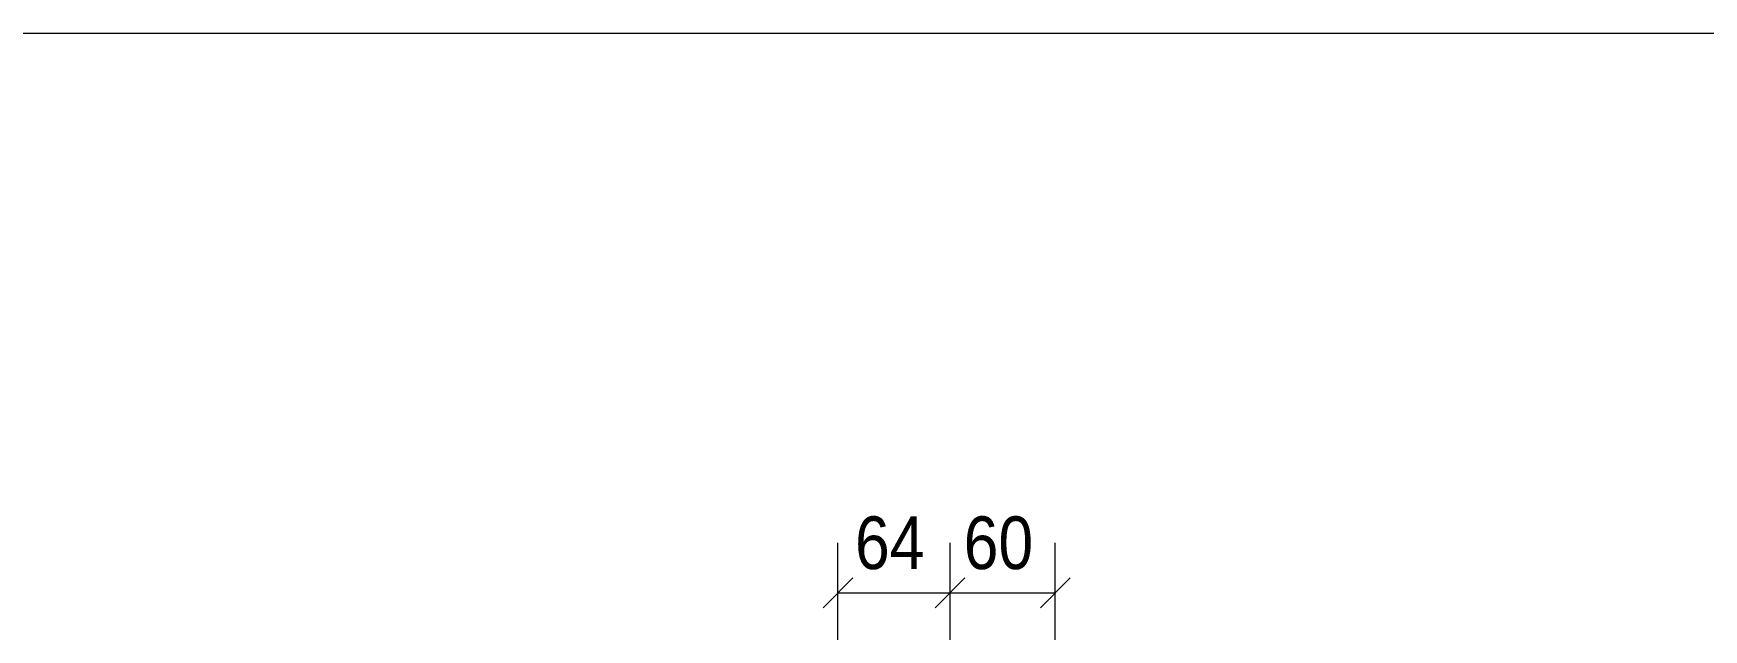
# Model space of a CAD drawing. Header units: millimetres. Extents: x 2 to 579, y 1 to 405.
# Drawn here: x 58.4 to 153.7, y 371 to 405 of the extents above; entities that cross this region are included whole.
import ezdxf

# ---------------------------------------------------------------- set-up
doc = ezdxf.new("R2010")
doc.units = ezdxf.units.MM
doc.linetypes.add('XKITLINE00', pattern=[0])
doc.layers.add('Dimensions', color=7, linetype='Continuous', lineweight=0)
doc.layers.add('DrawingSheet', color=5, linetype='Continuous', lineweight=0)
doc.styles.add('ARIAL', font='ARIAL.TTF')

# ---------------------------------------------------------------- blocks, each defined once
blk = doc.blocks.new('*A69')
at = {"layer": 'DrawingSheet', "color": 5, "linetype": 'XKITLINE00', "lineweight": 0}
blk.add_line((579, 405), (5, 405), dxfattribs=at)
blk = doc.blocks.new('*A152')
at = {"layer": 'Dimensions', "color": 7, "linetype": 'XKITLINE00', "lineweight": 0}
for p, q in [((104.28, 361.954), (104.28, 375.981)), ((110.68, 352.211), (110.68, 375.981)), ((105.129, 373.979), (103.432, 372.282)), ((111.529, 373.979), (109.832, 372.282)), ((104.28, 373.131), (110.68, 373.131))]:
    blk.add_line(p, q, dxfattribs=at)
at = {"layer": 'Dimensions', "color": 3}
for p in [(104.28, 373.131), (110.68, 373.131)]:
    blk.add_point(p, dxfattribs=at)
at = {"layer": 'Dimensions', "color": 3, "style": 'ARIAL', "width": 0.85}
blk.add_text('64', height=3, dxfattribs=at).set_placement((105.255, 374.481))
blk = doc.blocks.new('*A153')
at = {"layer": 'Dimensions', "color": 7, "linetype": 'XKITLINE00', "lineweight": 0}
for p, q in [((110.68, 352.211), (110.68, 375.981)), ((116.68, 352.211), (116.68, 375.981)), ((111.529, 373.979), (109.832, 372.282)), ((117.529, 373.979), (115.832, 372.282)), ((110.68, 373.131), (116.68, 373.131))]:
    blk.add_line(p, q, dxfattribs=at)
at = {"layer": 'Dimensions', "color": 3}
for p in [(110.68, 373.131), (116.68, 373.131)]:
    blk.add_point(p, dxfattribs=at)
at = {"layer": 'Dimensions', "color": 3, "style": 'ARIAL', "width": 0.85}
blk.add_text('60', height=3, dxfattribs=at).set_placement((111.455, 374.481))

msp = doc.modelspace()

# ---------------------------------------------------------------- block references
at = {"lineweight": 0}
for name in ['*A69', '*A152', '*A153']:
    msp.add_blockref(name, (0, 0), dxfattribs=at)

doc.saveas('drawing.dxf')
